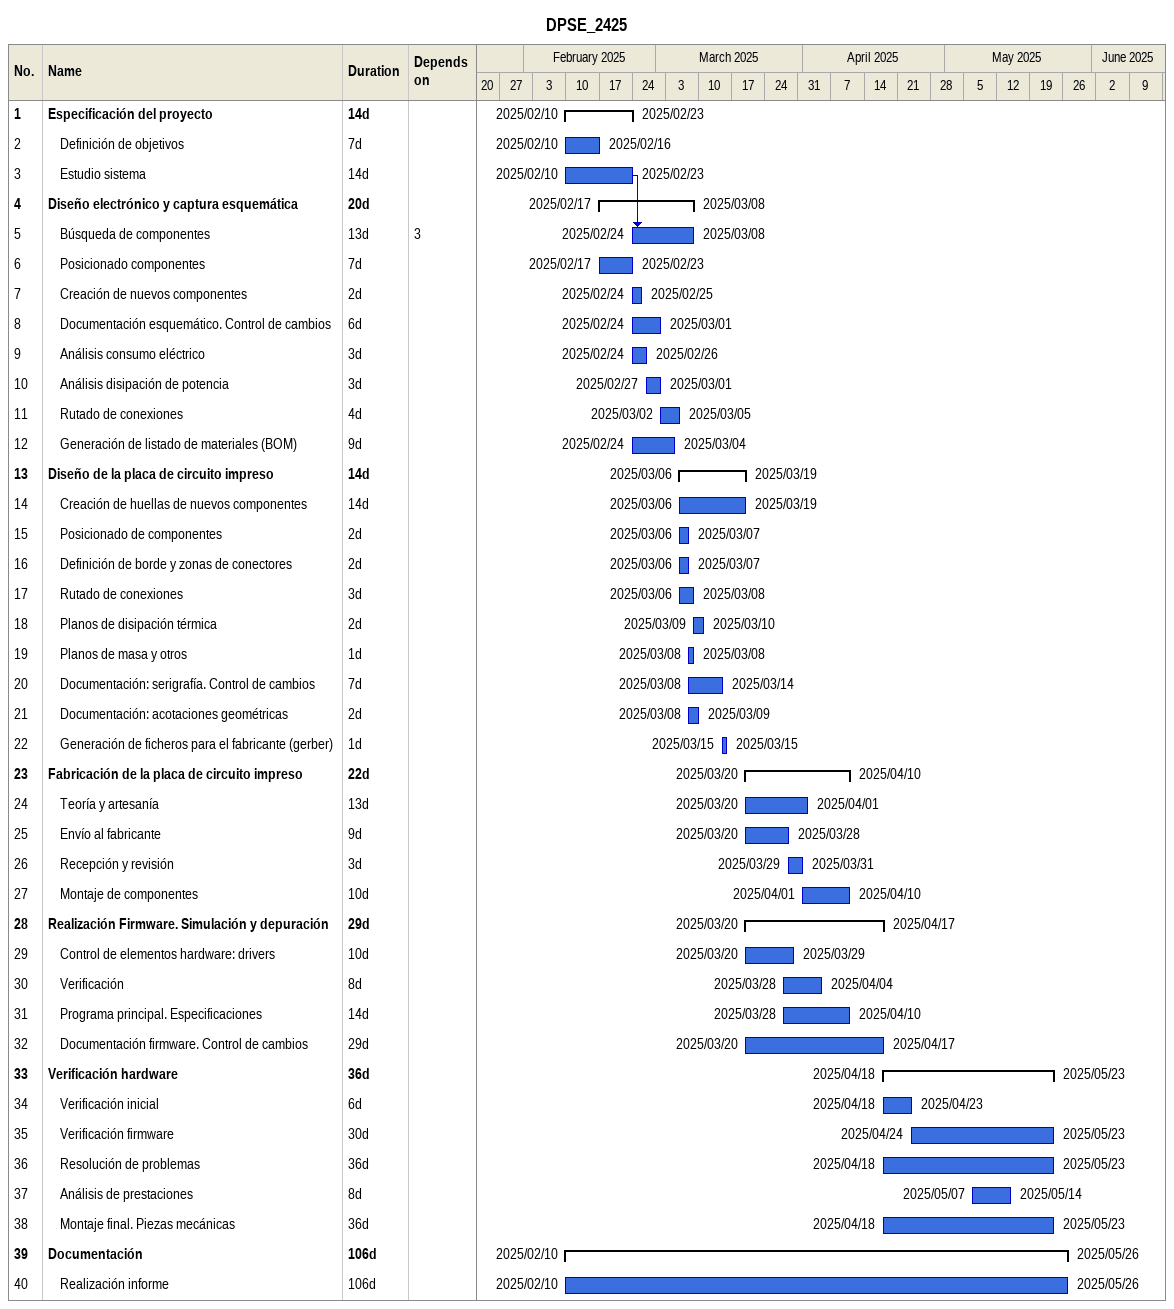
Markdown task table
DPSE_2425

| ID | Level | Task | Duration | Start | Finish | Predecessors |
|---|---|---|---|---|---|---|
| 1 | 1 | **Especificación del proyecto** | 14d | 2025-02-10 | 2025-02-23 |  |
| 2 | 2 | Definición de objetivos | 7d | 2025-02-10 | 2025-02-16 |  |
| 3 | 2 | Estudio sistema | 14d | 2025-02-10 | 2025-02-23 |  |
| 4 | 1 | **Diseño electrónico y captura esquemática** | 20d | 2025-02-17 | 2025-03-08 |  |
| 5 | 2 | Búsqueda de componentes | 13d | 2025-02-24 | 2025-03-08 | 3 |
| 6 | 2 | Posicionado componentes | 7d | 2025-02-17 | 2025-02-23 |  |
| 7 | 2 | Creación de nuevos componentes | 2d | 2025-02-24 | 2025-02-25 |  |
| 8 | 2 | Documentación esquemático. Control de cambios | 6d | 2025-02-24 | 2025-03-01 |  |
| 9 | 2 | Análisis consumo eléctrico | 3d | 2025-02-24 | 2025-02-26 |  |
| 10 | 2 | Análisis disipación de potencia | 3d | 2025-02-27 | 2025-03-01 |  |
| 11 | 2 | Rutado de conexiones | 4d | 2025-03-02 | 2025-03-05 |  |
| 12 | 2 | Generación de listado de materiales (BOM) | 9d | 2025-02-24 | 2025-03-04 |  |
| 13 | 1 | **Diseño de la placa de circuito impreso** | 14d | 2025-03-06 | 2025-03-19 |  |
| 14 | 2 | Creación de huellas de nuevos componentes | 14d | 2025-03-06 | 2025-03-19 |  |
| 15 | 2 | Posicionado de componentes | 2d | 2025-03-06 | 2025-03-07 |  |
| 16 | 2 | Definición de borde y zonas de conectores | 2d | 2025-03-06 | 2025-03-07 |  |
| 17 | 2 | Rutado de conexiones | 3d | 2025-03-06 | 2025-03-08 |  |
| 18 | 2 | Planos de disipación térmica | 2d | 2025-03-09 | 2025-03-10 |  |
| 19 | 2 | Planos de masa y otros | 1d | 2025-03-08 | 2025-03-08 |  |
| 20 | 2 | Documentación: serigrafía. Control de cambios | 7d | 2025-03-08 | 2025-03-14 |  |
| 21 | 2 | Documentación: acotaciones geométricas | 2d | 2025-03-08 | 2025-03-09 |  |
| 22 | 2 | Generación de ficheros para el fabricante (gerber) | 1d | 2025-03-15 | 2025-03-15 |  |
| 23 | 1 | **Fabricación de la placa de circuito impreso** | 22d | 2025-03-20 | 2025-04-10 |  |
| 24 | 2 | Teoría y artesanía | 13d | 2025-03-20 | 2025-04-01 |  |
| 25 | 2 | Envío al fabricante | 9d | 2025-03-20 | 2025-03-28 |  |
| 26 | 2 | Recepción y revisión | 3d | 2025-03-29 | 2025-03-31 |  |
| 27 | 2 | Montaje de componentes | 10d | 2025-04-01 | 2025-04-10 |  |
| 28 | 1 | **Realización Firmware. Simulación y depuración** | 29d | 2025-03-20 | 2025-04-17 |  |
| 29 | 2 | Control de elementos hardware: drivers | 10d | 2025-03-20 | 2025-03-29 |  |
| 30 | 2 | Verificación | 8d | 2025-03-28 | 2025-04-04 |  |
| 31 | 2 | Programa principal. Especificaciones | 14d | 2025-03-28 | 2025-04-10 |  |
| 32 | 2 | Documentación firmware. Control de cambios | 29d | 2025-03-20 | 2025-04-17 |  |
| 33 | 1 | **Verificación hardware** | 36d | 2025-04-18 | 2025-05-23 |  |
| 34 | 2 | Verificación inicial | 6d | 2025-04-18 | 2025-04-23 |  |
| 35 | 2 | Verificación firmware | 30d | 2025-04-24 | 2025-05-23 |  |
| 36 | 2 | Resolución de problemas | 36d | 2025-04-18 | 2025-05-23 |  |
| 37 | 2 | Análisis de prestaciones | 8d | 2025-05-07 | 2025-05-14 |  |
| 38 | 2 | Montaje final. Piezas mecánicas | 36d | 2025-04-18 | 2025-05-23 |  |
| 39 | 1 | **Documentación** | 106d | 2025-02-10 | 2025-05-26 |  |
| 40 | 2 | Realización informe | 106d | 2025-02-10 | 2025-05-26 |  |
